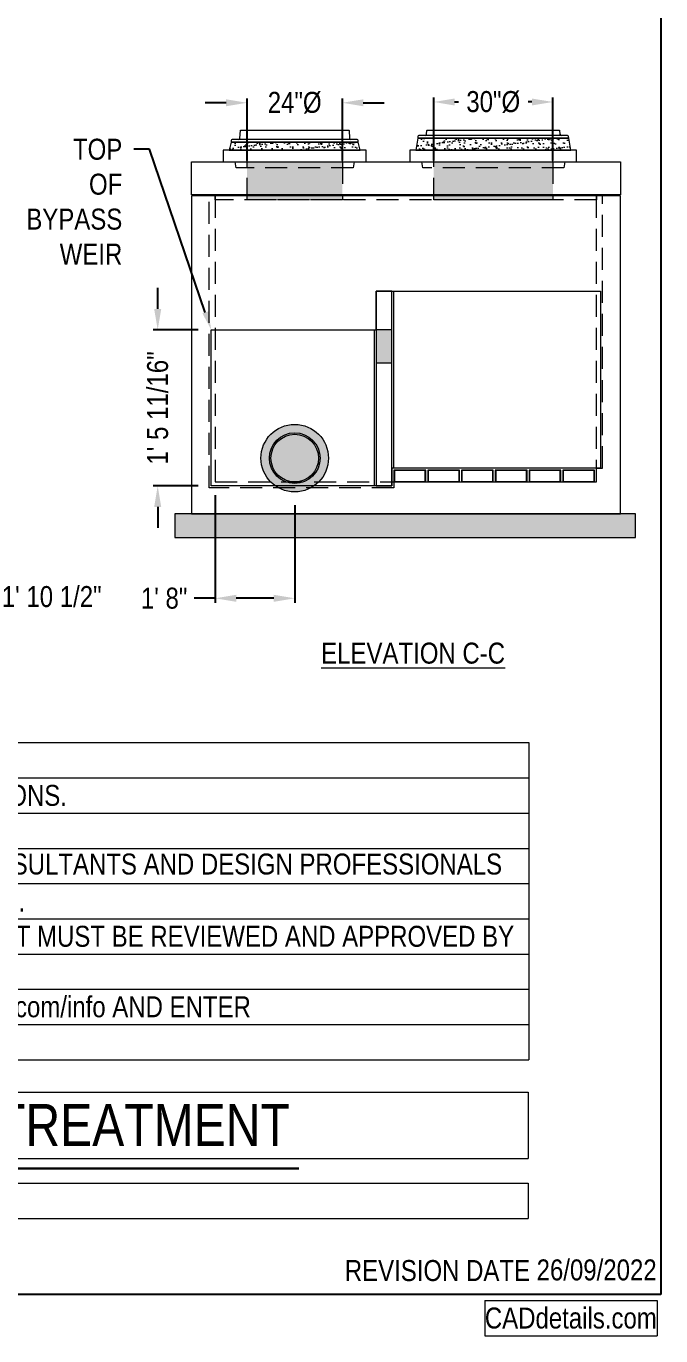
# Model space of a CAD drawing. Extents: x 0 to 216, y -5 to 280.
# Drawn here: x 143.9 to 216, y -4.7 to 144 of the extents above; entities that cross this region are included whole.
import ezdxf
from ezdxf import colors
from ezdxf.entities.mleader import LeaderData, LeaderLine
from ezdxf.math import Vec2, Vec3

# ---------------------------------------------------------------- set-up
doc = ezdxf.new("R2010")
doc.units = 0
doc.header["$LTSCALE"] = 10
doc.header["$MEASUREMENT"] = 0
doc.header["$PDMODE"] = 35
doc.linetypes.add('HIDDEN', pattern=[0.375, 0.25, -0.125])
doc.layers.get('0').update_dxf_attribs({"linetype": 'CONTINUOUS'})
doc.layers.get('Defpoints').update_dxf_attribs({"linetype": 'CONTINUOUS'})
for name, color, linetype in [('2628-LOGO$0$CADdetails-7-VERYFINE', 7, 'CONTINUOUS'), ('2628-LOGO$0$CADdetails-FRAME', 7, 'CONTINUOUS'), ('CADdetails-9-TITLEBLOCK', 7, 'CONTINUOUS')]:
    doc.layers.add(name, color=color, linetype=linetype)
for name, color, linetype, lineweight in [('CADdetails-1-ANNO', 41, 'CONTINUOUS', 5), ('CADdetails-2-HATCH', 8, 'CONTINUOUS', 5), ('CADdetails-3-HIDDEN', 11, 'HIDDEN', 5), ('CADdetails-4-LIGHT', 3, 'CONTINUOUS', 13), ('CADdetails-5-MEDIUM', 4, 'CONTINUOUS', 18), ('CADdetails-6-HEAVY', 6, 'CONTINUOUS', 30)]:
    doc.layers.add(name, color=color, linetype=linetype, lineweight=lineweight)
doc.styles.add('2628-LOGO$0$CADdetails-DIMENSIONS', font='ARIALN.TTF', dxfattribs={"height": 2.38})
doc.styles.add('2628-LOGO$0$CADdetails-NOTES', font='ARIALN.TTF', dxfattribs={"height": 2.38})
doc.styles.add('CADdetails-DETAILTITLE', font='ARIALN.TTF', dxfattribs={"height": 4.77})
doc.styles.add('CADdetails-DIMENSIONS', font='ARIALN.TTF', dxfattribs={"height": 2.38})
doc.styles.add('CADdetails-NOTES', font='ARIALN.TTF', dxfattribs={"height": 2.38})
doc.dimstyles.new('CADdetails-DIM', dxfattribs={"dimtxt": 2.38, "dimasz": 2.38, "dimexe": 0.5, "dimexo": 1.5, "dimgap": 1, "dimtad": 0, "dimzin": 0, "dimdsep": 46, "dimtxsty": 'CADdetails-DIMENSIONS', "dimcen": 1, "dimclrd": 256, "dimclre": 256, "dimclrt": 256, "dimadec": 0, "dimazin": 0, "dimtfac": 1, "dimtofl": 0, "dimtmove": 0, "dimatfit": 3, "dimfxl": 1, "dimtolj": 1, "dimtzin": 0, "dimarcsym": 0})

# ---------------------------------------------------------------- blocks, each defined once
blk = doc.blocks.new('*T44')
at = {"layer": 'Defpoints', "color": 8, "linetype": 'ByBlock', "lineweight": 0, "transparency": 16777216}
for p, q in [((0, 0), (184.71, 0)), ((0, 0), (0, -36)), ((184.71, 0), (184.71, -36)), ((0, -4), (184.71, -4)), ((0, -8), (184.71, -8)), ((0, -12), (184.71, -12)), ((0, -16), (184.71, -16)), ((0, -20), (184.71, -20)), ((0, -24), (184.71, -24)), ((0, -28), (184.71, -28)), ((0, -32), (184.71, -32)), ((0, -36), (184.71, -36))]:
    blk.add_line(p, q, dxfattribs=at)
at = {"layer": '2628-LOGO$0$CADdetails-FRAME', "transparency": 16777216, "char_height": 2.38, "width": 184.5948, "attachment_point": 4, "style": '2628-LOGO$0$CADdetails-NOTES'}
for s, insert in [('NOTES:', (0.06, -2)), ("1.   INSTALLATION TO BE COMPLETED IN ACCORDANCE WITH MANUFACTURER'S SPECIFICATIONS.", (0.06, -6)), ('2.   DO NOT SCALE DRAWING.', (0.06, -10)), ('3.   THIS DRAWING IS INTENDED FOR USE BY ARCHITECTS, ENGINEERS, CONTRACTORS, CONSULTANTS AND DESIGN PROFESSIONALS', (0.06, -14)), ('      FOR PLANNING PURPOSES ONLY.  THIS DRAWING MAY NOT BE USED FOR CONSTRUCTION.', (0.06, -18)), ('4.   ALL INFORMATION CONTAINED HEREIN WAS CURRENT AT THE TIME OF DEVELOPMENT BUT MUST BE REVIEWED AND APPROVED BY', (0.06, -22)), ('      THE PRODUCT MANUFACTURER TO BE CONSIDERED ACCURATE.', (0.06, -26)), ("5.   CONTRACTOR'S NOTE: FOR PRODUCT AND COMPANY INFORMATION VISIT www.CADdetails.com/info AND ENTER", (0.06, -30)), ('      REFERENCE NUMBER', (0.06, -34))]:
    blk.add_mtext(s, dxfattribs=dict(at, insert=insert))
blk = doc.blocks.new('*T45')
at = {"layer": 'Defpoints', "color": 8, "linetype": 'ByBlock', "lineweight": 0, "transparency": 16777216}
for p, q in [((0, 0), (19.6, 0)), ((0, 0), (0, -4)), ((19.6, 0), (19.6, -4)), ((0, -4), (19.6, -4))]:
    blk.add_line(p, q, dxfattribs=at)
at = {"layer": '2628-LOGO$0$CADdetails-7-VERYFINE', "transparency": 16777216, "insert": (19.54, -2), "char_height": 2.38, "width": 19.4793, "attachment_point": 6, "style": '2628-LOGO$0$CADdetails-NOTES'}
blk.add_mtext('CADdetails.com', dxfattribs=at)
blk = doc.blocks.new('2628-LOGO')
at = {"layer": '2628-LOGO$0$CADdetails-FRAME'}
for p, q in [((216, 280), (216, 0)), ((216, 0), (0, 0))]:
    blk.add_line(p, q, dxfattribs=at)
for name, p in [('*T44', (16.3, 62.65)), ('*T45', (196, -0.69))]:
    blk.add_blockref(name, p)
at = {"layer": '2628-LOGO$0$CADdetails-7-VERYFINE', "char_height": 2.38, "attachment_point": 1}
for s, width, gutter_width, insert, style in [('REVISION DATE', 24.5006, 11.9, (180.08, 3.91), '2628-LOGO$0$CADdetails-NOTES'), ('26/09/2022', 13.6761, 23.85, (201.88, 3.98), '2628-LOGO$0$CADdetails-DIMENSIONS')]:
    blk.add_mtext_dynamic_manual_height_columns(s, width=width, gutter_width=gutter_width, heights=[0], dxfattribs=dict(at, insert=insert, style=style))
blk = doc.blocks.new('*T2')
at = {"layer": 'Defpoints', "color": 8, "linetype": 'ByBlock', "lineweight": 0, "transparency": 16777216}
for p, q in [((0, 0), (165.2, 0)), ((0, 0), (0, -4)), ((165.2, 0), (165.2, -4)), ((0, -4), (165.2, -4))]:
    blk.add_line(p, q, dxfattribs=at)
at = {"layer": 'CADdetails-5-MEDIUM', "transparency": 16777216, "insert": (0.06, -2), "char_height": 2.38, "width": 165.0809, "attachment_point": 4, "style": 'CADdetails-NOTES'}
blk.add_mtext('KRAKEN® STORMWATER FILTRATION (KF-8-8-72)', dxfattribs=at)
blk = doc.blocks.new('*T3')
at = {"layer": 'Defpoints', "color": 8, "linetype": 'ByBlock', "lineweight": 0, "transparency": 16777216}
for p, q in [((0, 0), (165.65, 0)), ((0, 0), (0, -7.56)), ((165.65, 0), (165.65, -7.56)), ((0, -7.56), (165.65, -7.56))]:
    blk.add_line(p, q, dxfattribs=at)
at = {"layer": 'CADdetails-6-HEAVY', "transparency": 16777216, "insert": (0.06, -3.78), "char_height": 4.77, "width": 165.5323, "attachment_point": 4, "style": 'CADdetails-DETAILTITLE'}
blk.add_mtext('THE KRAKEN® FILTER - STORMWATER TREATMENT', dxfattribs=at)
blk = doc.blocks.new('*D22')
at = {"layer": 'CADdetails-1-ANNO', "lineweight": -2, "transparency": 16777216}
for p, q in [((137.92, 90.74), (137.92, 78.72)), ((127.76, 90.29), (127.76, 78.72)), ((130.14, 79.22), (135.54, 79.22)), ((137.92, 79.22), (140.3, 79.22))]:
    blk.add_line(p, q, dxfattribs=at)
at = {"layer": 'CADdetails-1-ANNO', "transparency": 16777216}
for points in [[(130.14, 79.61), (130.14, 78.82), (127.76, 79.22)], [(135.54, 79.61), (135.54, 78.82), (137.92, 79.22)]]:
    blk.add_solid(points, dxfattribs=at)
at = {"layer": 'Defpoints', "color": 0, "transparency": 16777216}
for p in [(137.92, 92.24), (127.76, 91.79), (137.92, 79.22)]:
    blk.add_point(p, dxfattribs=at)
at = {"layer": 'CADdetails-1-ANNO', "transparency": 16777216, "insert": (146.76, 79.22), "char_height": 2.38, "attachment_point": 5, "style": 'CADdetails-DIMENSIONS'}
blk.add_mtext('\\A1;1\' 10 1/2"', dxfattribs=at)
blk = doc.blocks.new('*D9')
at = {"layer": 'CADdetails-1-ANNO', "lineweight": -2, "transparency": 16777216}
for p, q in [((158.81, 111.89), (158.81, 114.27)), ((163.4, 109.51), (158.31, 109.51)), ((163.4, 91.79), (158.31, 91.79)), ((158.81, 89.41), (158.81, 87.03))]:
    blk.add_line(p, q, dxfattribs=at)
at = {"layer": 'CADdetails-1-ANNO', "transparency": 16777216}
for points in [[(158.41, 111.89), (159.21, 111.89), (158.81, 109.51)], [(158.41, 89.41), (159.21, 89.41), (158.81, 91.79)]]:
    blk.add_solid(points, dxfattribs=at)
at = {"layer": 'Defpoints', "color": 0, "transparency": 16777216}
for p in [(164.9, 109.51), (158.81, 91.79), (164.9, 91.79)]:
    blk.add_point(p, dxfattribs=at)
at = {"layer": 'CADdetails-1-ANNO', "transparency": 16777216, "insert": (158.81, 100.65), "char_height": 2.38, "attachment_point": 5, "rotation": 90, "style": 'CADdetails-DIMENSIONS'}
blk.add_mtext('\\A1;1\' 5 11/16"', dxfattribs=at)
blk = doc.blocks.new('*D34')
at = {"layer": 'CADdetails-1-ANNO', "lineweight": -2, "transparency": 16777216}
for p, q in [((165.35, 90.74), (165.35, 78.54)), ((174.38, 89.62), (174.38, 78.54)), ((165.35, 79.04), (162.97, 79.04)), ((172, 79.04), (167.73, 79.04))]:
    blk.add_line(p, q, dxfattribs=at)
at = {"layer": 'CADdetails-1-ANNO', "transparency": 16777216}
for points in [[(167.73, 79.44), (167.73, 78.64), (165.35, 79.04)], [(172, 79.44), (172, 78.64), (174.38, 79.04)]]:
    blk.add_solid(points, dxfattribs=at)
at = {"layer": 'Defpoints', "color": 0, "transparency": 16777216}
for p in [(165.35, 92.24), (174.38, 91.12), (165.35, 79.04)]:
    blk.add_point(p, dxfattribs=at)
at = {"layer": 'CADdetails-1-ANNO', "transparency": 16777216, "insert": (159.54, 79.04), "char_height": 2.38, "attachment_point": 5, "style": 'CADdetails-DIMENSIONS'}
blk.add_mtext('\\A1;1\' 8"', dxfattribs=at)
blk = doc.blocks.new('*D41')
at = {"layer": 'CADdetails-1-ANNO', "lineweight": -2, "transparency": 16777216}
for p, q in [((168.97, 128.73), (168.97, 135.8)), ((179.8, 128.73), (179.8, 135.8)), ((166.59, 135.3), (164.21, 135.3)), ((182.18, 135.3), (184.56, 135.3))]:
    blk.add_line(p, q, dxfattribs=at)
at = {"layer": 'CADdetails-1-ANNO', "transparency": 16777216}
for points in [[(166.59, 135.69), (166.59, 134.9), (168.97, 135.3)], [(182.18, 135.69), (182.18, 134.9), (179.8, 135.3)]]:
    blk.add_solid(points, dxfattribs=at)
at = {"layer": 'Defpoints', "color": 0, "transparency": 16777216}
for p in [(179.8, 135.3), (168.97, 127.23), (179.8, 127.23)]:
    blk.add_point(p, dxfattribs=at)
at = {"layer": 'CADdetails-1-ANNO', "transparency": 16777216, "insert": (174.38, 135.3), "char_height": 2.38, "attachment_point": 5, "style": 'CADdetails-DIMENSIONS'}
blk.add_mtext('\\A1;24"%%C', dxfattribs=at)
blk = doc.blocks.new('*D42')
at = {"layer": 'CADdetails-1-ANNO', "lineweight": -2, "transparency": 16777216}
for p, q in [((190.18, 128.73), (190.18, 135.89)), ((192.56, 135.39), (192.99, 135.39)), ((201.34, 135.39), (200.91, 135.39)), ((203.72, 128.73), (203.72, 135.89))]:
    blk.add_line(p, q, dxfattribs=at)
at = {"layer": 'CADdetails-1-ANNO', "transparency": 16777216}
for points in [[(192.56, 135.78), (192.56, 134.99), (190.18, 135.39)], [(201.34, 135.78), (201.34, 134.99), (203.72, 135.39)]]:
    blk.add_solid(points, dxfattribs=at)
at = {"layer": 'Defpoints', "color": 0, "transparency": 16777216}
for p in [(203.72, 135.39), (190.18, 127.23), (203.72, 127.23)]:
    blk.add_point(p, dxfattribs=at)
at = {"layer": 'CADdetails-1-ANNO', "transparency": 16777216, "insert": (196.95, 135.39), "char_height": 2.38, "attachment_point": 5, "style": 'CADdetails-DIMENSIONS'}
blk.add_mtext('\\A1;30"%%C', dxfattribs=at)

msp = doc.modelspace()

# ---------------------------------------------------------------- hatches: boundary and pattern name
at = {"layer": 'CADdetails-2-HATCH'}
h = msp.add_hatch(dxfattribs=at)
h.set_pattern_fill('AR-SAND', color=256, scale=0.4514)
h.set_pattern_definition([(37.5, (196.9527, 124.51884), (-0.028435, 0.86977), [0, -0.68613, 0, -0.76738, 0, -0.733525]), (7.5, (196.9527, 124.5188), (0.79888, 1.27392), [0, -0.37015, 0, -0.61842, 0, -0.236985]), (327.5, (196.3975, 124.51884), (1.405724, 0.002554), [0, -0.2257, 0, -0.81252, 0, -1.06079]), (317.5, (196.3975, 124.5188), (1.35697, 0.39618), [0, -0.11285, 0, -0.532652, 0, -0.60939])])
h.paths.add_polyline_path([(188.15, 129.936), (205.755, 129.936), (205.529, 131.29), (188.376, 131.29)])
h = msp.add_hatch(dxfattribs=at)
h.set_pattern_fill('AR-SAND', color=256, scale=0.4514)
h.set_pattern_definition([(37.5, (174.3827, 124.06744), (-0.028435, 0.86977), [0, -0.68613, 0, -0.76738, 0, -0.733525]), (7.5, (174.3827, 124.0674), (0.79888, 1.27392), [0, -0.37015, 0, -0.61842, 0, -0.236985]), (327.5, (173.8275, 124.06744), (1.405724, 0.002554), [0, -0.2257, 0, -0.81252, 0, -1.06079]), (317.5, (173.8275, 124.0674), (1.35697, 0.39618), [0, -0.11285, 0, -0.532652, 0, -0.60939])])
h.paths.add_polyline_path([(166.935, 129.936), (181.831, 129.936), (181.605, 130.838), (167.16, 130.838)])
h = msp.add_hatch(color=256, dxfattribs=at)
h.dxf.hatch_style = 1
h.paths.add_polyline_path([(179.8, 124.293), (168.966, 124.293), (168.966, 128.581), (179.8, 128.581)])
h = msp.add_hatch(color=256, dxfattribs=at)
h.dxf.hatch_style = 1
h.paths.add_polyline_path([(203.724, 124.293), (190.182, 124.293), (190.182, 128.581), (203.724, 128.581)])
h = msp.add_hatch(color=256, dxfattribs=at)
h.dxf.hatch_style = 1
h.paths.add_polyline_path([(185.442, 109.51), (183.636, 109.51), (183.636, 105.786), (185.442, 105.786)])
h = msp.add_hatch(color=256, dxfattribs=at)
h.dxf.hatch_style = 1
edge = h.paths.add_edge_path()
edge.add_arc((174.383, 94.952), 3.837, 0, 360)
h = msp.add_hatch(dxfattribs=at)
h.set_pattern_fill('GRAVEL', color=256, scale=2.708401)
h.set_pattern_definition([(228.01279, (327.1004, 94.95213), (-21.66720627, -24.37560706), [0.364377, -36.07343]), (184.96974, (326.85665, 94.68129), (32.50080941, 2.70840078), [0.625283, -61.903005]), (132.51045, (326.23372, 94.62713), (27.08400784, -29.79240862), [0.440895, -43.648675]), (267.27369, (325.17744, 93.95003), (2.70840078, 54.16801568), [0.56941, -56.371457]), (292.83365, (325.15036, 93.38126), (-13.54200392, 32.50080941), [0.55835, -55.276762]), (357.27369, (325.36703, 92.86667), (-54.16801568, 2.70840078), [0.56941, -56.371457]), (37.69424, (325.93579, 92.83958), (-35.20921019, -27.08400784), [0.753014, -74.54832]), (72.25533, (326.53164, 93.30001), (18.95880549, 59.58481725), [0.710923, -70.381374]), (121.42957, (326.74831, 93.97711), (-21.66720627, 35.20921019), [0.571337, -56.56244]), (175.23636, (326.4504, 94.46462), (29.79240862, -2.70840078), [0.65227, -31.961195]), (222.39744, (325.80037, 94.51879), (-32.50080941, -29.792408624), [0.843526, -83.509137]), (138.81407, (327.85876, 93.92294), (-18.9588055, 16.2504047), [0.287906, -28.50279]), (171.46923, (327.64209, 94.11253), (35.20921019, -5.41680157), [0.54774, -54.226277]), (225, (327.1004, 94.1938), (-3e-16, -2.7084), [0.383025, -3.447232]), (203.1986, (326.9108, 94.5188), (13.5420039, 5.4168016), [0.206266, -20.4203]), (291.8014, (326.72123, 94.43754), (-2.7084008, 8.1252024), [0.291703, -14.29348]), (30.96376, (326.82956, 94.1667), (8.1252024, 5.4168016), [0.473778, -15.318777]), (161.56505, (327.2358, 94.41045), (5.4168016, -2.708401), [0.34259, -8.222127]), (16.38954, (325.15036, 94.43754), (27.08400784, 8.12520235), [0.47993, -47.513056]), (70.34618, (325.61078, 94.57296), (-10.83360314, -29.79240862), [0.402634, -39.86064]), (293.1986, (327.23583, 94.95213), (-5.4168016, 13.5420039), [0.41253, -20.214036]), (343.61046, (327.39833, 94.57296), (-27.08400784, 8.12520235), [0.47993, -47.513056]), (339.44395, (325.15036, 92.75833), (-13.5420039, 5.41680157), [0.46281, -22.677775]), (294.77514, (325.5837, 92.59582), (-13.54200392, 29.79240862), [0.387783, -38.390614]), (66.8014, (327.2629, 92.24373), (5.4168016, 13.5420039), [0.41253, -20.214036]), (17.35402, (327.42541, 92.62291), (-35.2092102, -10.83360314), [0.454012, -44.94706]), (69.44395, (325.9358, 92.24373), (-5.41680157, -13.5420039), [0.231406, -22.90918]), (101.30993, (327.1004, 92.24373), (-2.7084008, 10.8336031), [0.1381, -13.672087]), (165.96376, (327.0733, 92.37915), (8.1252024, -2.7084008), [0.55835, -10.608672]), (186.00901, (326.53164, 92.51457), (27.08400784, 2.70840078), [0.51744, -51.226484]), (303.69007, (326.8296, 93.92294), (-2.7084008, 5.4168016), [0.39061, -9.374667]), (353.15723, (327.04624, 93.59793), (46.04281333, -5.41680157), [0.68196, -67.51383]), (60.9454, (327.72334, 93.51668), (-10.83360314, -18.9588055), [0.278846, -27.605847]), (90, (327.8588, 93.7604), (-2.7084, 2.7084), [0.162504, -2.545897]), (120.25644, (326.47747, 92.59582), (10.83360314, -18.95880549), [0.376262, -37.250044]), (48.01279, (326.28788, 92.92083), (21.66720627, 24.37560706), [0.728755, -35.70905]), (0, (326.7754, 93.4625), (2.7084, 2.7084), [0.704184, -2.004217]), (325.30485, (327.47958, 93.46251), (27.08400784, -18.95880549), [0.428236, -42.39534]), (254.0546, (327.83167, 93.21876), (-2.7084008, -10.8336031), [0.39435, -19.323107]), (207.645975, (327.72334, 92.83958), (-51.4596149, -27.08400784), [0.642067, -63.564742]), (175.42608, (327.15457, 92.54166), (-35.20921019, 2.708400784), [0.679264, -67.247082])])
h.paths.add_polyline_path([(160.753, 85.924), (213.122, 85.924), (213.122, 88.633), (160.753, 88.633)])

# ---------------------------------------------------------------- linework, layer by layer
for points in [[(188.15, 129.936), (205.755, 129.936), (205.529, 131.29), (188.376, 131.29)], [(166.935, 129.936), (181.831, 129.936), (181.605, 130.838), (167.16, 130.838)]]:
    msp.add_lwpolyline(points, close=True, dxfattribs=at)
at = {"layer": 'CADdetails-3-HIDDEN'}
for p, q in [((190.182, 129.936), (190.182, 131.29)), ((203.724, 129.936), (203.724, 131.29)), ((168.966, 129.936), (168.966, 130.838)), ((168.966, 128.581), (168.966, 129.936)), ((179.8, 129.936), (179.8, 130.838)), ((179.8, 128.581), (179.8, 129.936)), ((190.182, 128.581), (190.182, 129.936)), ((203.724, 128.581), (203.724, 129.936))]:
    msp.add_line(p, q, dxfattribs=at)
for points in [[(181.154, 128.581), (181.041, 127.904), (167.725, 127.904), (167.612, 128.581)], [(205.078, 128.581), (204.965, 127.904), (188.94, 127.904), (188.828, 128.581)], [(185.668, 92.244), (185.668, 91.567), (164.678, 91.567), (164.678, 124.745)], [(208.689, 124.857), (208.689, 124.293), (165.355, 124.293), (165.355, 124.857)], [(165.355, 124.745), (165.355, 92.244), (208.689, 92.244), (208.689, 124.745)], [(208.689, 93.824), (209.366, 93.824), (209.366, 124.745)]]:
    msp.add_lwpolyline(points, dxfattribs=at)
for points in [[(179.8, 124.293), (168.966, 124.293), (168.966, 128.581), (179.8, 128.581)], [(203.724, 124.293), (190.182, 124.293), (190.182, 128.581), (203.724, 128.581)], [(185.442, 109.51), (183.636, 109.51), (183.636, 105.786), (185.442, 105.786)]]:
    msp.add_lwpolyline(points, close=True, dxfattribs=at)
at = {"layer": 'CADdetails-4-LIGHT'}
for points in [[(185.442, 109.51), (183.636, 109.51), (183.636, 105.786), (185.442, 105.786)], [(185.668, 92.244), (189.279, 92.244), (189.279, 93.598), (185.668, 93.598)], [(185.724, 92.3), (189.222, 92.3), (189.222, 93.542), (185.724, 93.542)], [(189.505, 92.244), (193.116, 92.244), (193.116, 93.598), (189.505, 93.598)], [(189.561, 92.3), (193.059, 92.3), (193.059, 93.542), (189.561, 93.542)], [(193.342, 92.244), (196.953, 92.244), (196.953, 93.598), (193.342, 93.598)], [(193.398, 92.3), (196.896, 92.3), (196.896, 93.542), (193.398, 93.542)], [(197.178, 92.244), (200.79, 92.244), (200.79, 93.598), (197.178, 93.598)], [(197.235, 92.3), (200.733, 92.3), (200.733, 93.542), (197.235, 93.542)], [(201.015, 92.244), (204.627, 92.244), (204.627, 93.598), (201.015, 93.598)], [(201.072, 92.3), (204.57, 92.3), (204.57, 93.542), (201.072, 93.542)], [(204.852, 92.244), (208.463, 92.244), (208.463, 93.598), (204.852, 93.598)], [(204.909, 92.3), (208.407, 92.3), (208.407, 93.542), (204.909, 93.542)], [(160.753, 85.924), (213.122, 85.924), (213.122, 88.633), (160.753, 88.633)]]:
    msp.add_lwpolyline(points, close=True, dxfattribs=at)
for radius in [2.878, 2.708]:
    msp.add_circle((174.383, 94.952), radius, dxfattribs=at)
at = {"layer": 'CADdetails-5-MEDIUM'}
for p, q in [((185.668, 93.824), (185.668, 113.911)), ((183.411, 109.51), (183.411, 91.792))]:
    msp.add_line(p, q, dxfattribs=at)
for points in [[(167.176, 131.018), (167.16, 130.838), (181.605, 130.838), (181.589, 131.018, 0.3888787), (181.477, 131.121), (167.288, 131.121, 0.3888787)], [(188.392, 131.469), (188.376, 131.29), (205.529, 131.29), (205.514, 131.469, 0.3888787), (205.401, 131.572), (188.504, 131.572, 0.3888787)]]:
    msp.add_lwpolyline(points, format="xyb", close=True, dxfattribs=at)
for points in [[(167.988, 131.121, 0.4040262), (168.157, 131.284), (168.203, 132.165, -0.4040262), (168.231, 132.193), (180.534, 132.193, -0.4040262), (180.562, 132.165), (180.609, 131.284, 0.4040262), (180.778, 131.121)], [(189.203, 131.572, 0.4040262), (189.372, 131.735), (189.419, 132.165, -0.4040262), (189.447, 132.193), (204.458, 132.193, -0.4040262), (204.486, 132.165), (204.533, 131.735, 0.4040262), (204.702, 131.572)]]:
    msp.add_lwpolyline(points, format="xyb", dxfattribs=at)
for points in [[(166.258, 128.581), (182.508, 128.581), (182.508, 129.936), (166.258, 129.936)], [(187.473, 128.581), (206.432, 128.581), (206.432, 129.936), (187.473, 129.936)], [(162.646, 128.581), (211.398, 128.581), (211.398, 124.857), (162.646, 124.857)], [(162.646, 124.745), (162.646, 88.633), (211.398, 88.633), (211.398, 124.745)], [(164.903, 91.792), (164.903, 109.51), (183.636, 109.51), (183.636, 113.911), (209.141, 113.911), (209.141, 93.824), (185.442, 93.824), (185.442, 91.792)], [(183.636, 113.911), (183.636, 91.792), (185.442, 91.792), (185.442, 113.911)]]:
    msp.add_lwpolyline(points, close=True, dxfattribs=at)
msp.add_circle((174.383, 94.952), 3.837, dxfattribs=at)
at = {"layer": 'CADdetails-6-HEAVY'}
msp.add_line((16.299, 14.322), (174.864, 14.322), dxfattribs=at)

# ---------------------------------------------------------------- block references
for name, p in [('*T3', (35.283, 22.987)), ('*T2', (35.735, 12.622))]:
    msp.add_blockref(name, p)
at = {"layer": 'CADdetails-9-TITLEBLOCK'}
msp.add_blockref('2628-LOGO', (0, 0), dxfattribs=at)

# ---------------------------------------------------------------- texts
at = {"layer": 'CADdetails-1-ANNO', "insert": (187.838, 74.007), "char_height": 2.38, "attachment_point": 2, "style": 'CADdetails-NOTES'}
msp.add_mtext_dynamic_manual_height_columns('{\\LELEVATION C-C}', width=65.0706, gutter_width=17.002, heights=[0], dxfattribs=at)

# ---------------------------------------------------------------- dimensions: what is measured, and where the dimension line sits
at = {"layer": 'CADdetails-1-ANNO'}
for base, p1, p2, text, picture, middle in [((179.8, 135.296), (168.966, 127.227), (179.8, 127.227), '24"%%C', '*D41', (174.383, 135.296)), ((203.724, 135.387), (190.182, 127.227), (203.724, 127.227), '30"%%C', '*D42', (196.953, 135.387))]:
    dim = msp.add_linear_dim(base=base, p1=p1, p2=p2, text=text, dimstyle='CADdetails-DIM', dxfattribs=at)
    dim.commit()
    dim.dimension.update_dxf_attribs({"geometry": picture, "text_midpoint": middle, "dimtype": 160})
dim = msp.add_linear_dim(base=(158.809, 91.792), p1=(164.903, 109.51), p2=(164.903, 91.792), angle=90, text='1\' 5 11/16"', dimstyle='CADdetails-DIM', dxfattribs=at)
dim.commit()
dim.dimension.update_dxf_attribs({"geometry": '*D9', "text_midpoint": (158.809, 100.651)})
dim = msp.add_linear_dim(base=(137.921, 79.217), p1=(127.765, 91.792), p2=(137.921, 92.244), text='1\' 10 1/2"', dimstyle='CADdetails-DIM', dxfattribs=at)
dim.commit()
dim.dimension.update_dxf_attribs({"geometry": '*D22', "text_midpoint": (146.764, 79.217)})
dim = msp.add_linear_dim(base=(165.355, 79.04), p1=(174.383, 91.115), p2=(165.355, 92.244), angle=180, text='1\' 8"', dimstyle='CADdetails-DIM', dxfattribs=at)
dim.commit()
dim.dimension.update_dxf_attribs({"geometry": '*D34', "text_midpoint": (159.544, 79.04), "dimtype": 160})

# ---------------------------------------------------------------- leaders
ml = msp.add_multileader_mtext('Standard', dxfattribs=at)
ml.set_content('TOP OF BYPASS\\PWEIR', color=256, style='CADdetails-NOTES')
ml.set_leader_properties()
ml.build(insert=Vec2(0, 0))
ml.multileader.update_dxf_attribs({"dogleg_length": 1.765, "arrow_head_size": 2.101})
ctx = ml.context
ctx.base_point, ctx.char_height, ctx.arrow_head_size, ctx.landing_gap_size, ctx.plane_origin = Vec3(142.896, 130.024), 2.38, 2.101, 1.324, Vec3(167.347, 123.479)
ctx.text_align_type = 2
notes = []
notes.append((ctx, [(0, (1, 1, 0), (157.877, 130.024), (-1, 0), 1.765, [(0, [(164.903, 109.51)], 0, [])])]))
ctx.mtext.insert, ctx.mtext.width, ctx.mtext.alignment, ctx.mtext.flow_direction = Vec3(154.787, 131.214), 0.34217, 3, 5
for ctx, leaders in notes:
    for number, flags, end, landing, length, lines in leaders:
        leader = LeaderData()
        leader.index, (leader.has_last_leader_line, leader.has_dogleg_vector, leader.attachment_direction) = number, flags
        leader.last_leader_point, leader.dogleg_vector, leader.dogleg_length = Vec3(end), Vec3(landing), length
        for number, points, colour, breaks in lines:
            line = LeaderLine()
            line.index, line.vertices, line.color, line.breaks = number, Vec3.list(points), colors.encode_raw_color(colour), breaks
            leader.lines.append(line)
        ctx.leaders.append(leader)

doc.saveas('drawing.dxf')
